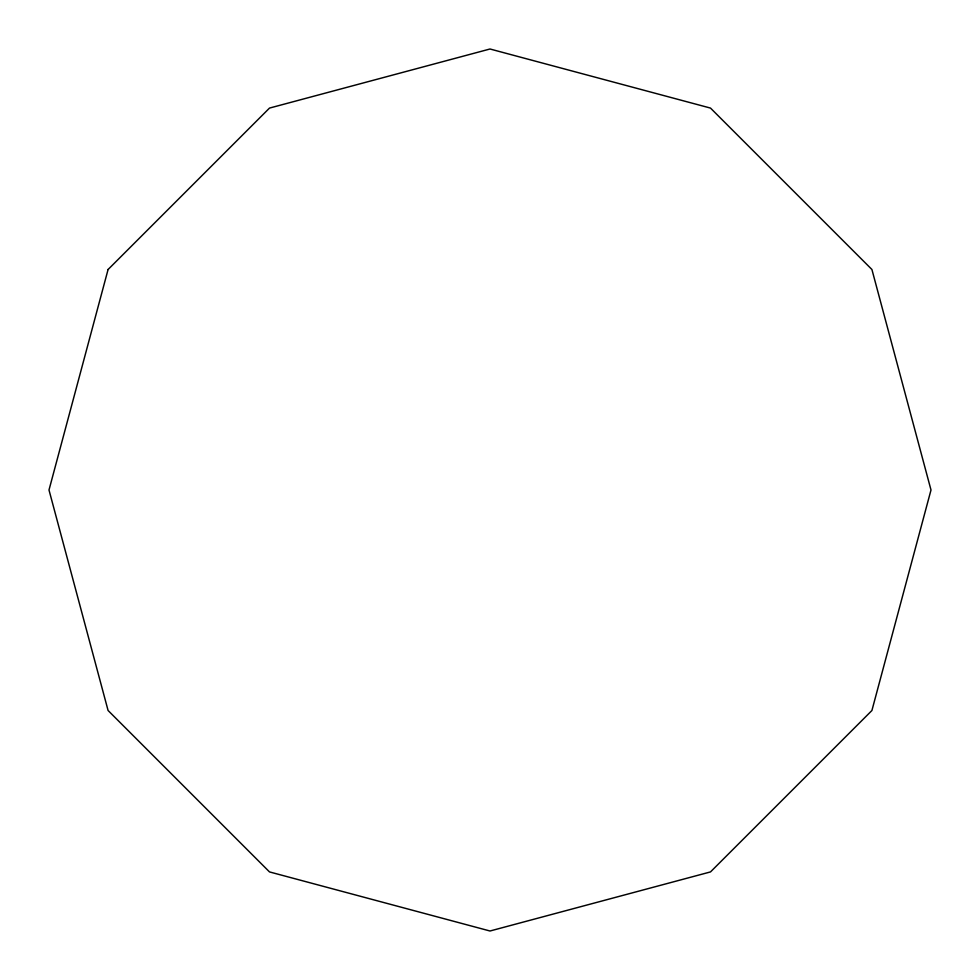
<?xml version="1.0" encoding="UTF-8"?>
<svg xmlns="http://www.w3.org/2000/svg" width="980" height="980" viewBox="0 0 980 980"><rect width="100%" height="100%" fill="white"/><g stroke="black" fill="none" stroke-linecap="round" stroke-linejoin="round"><path stroke-width="1.47" d="M108.082 269.5L49 490L108.082 710.5L269.5 871.918L490 931L710.5 871.918L871.918 710.5L931 490L871.918 269.5L710.5 108.082L490 49L269.5 108.082L108.082 269.5"/></g></svg>
